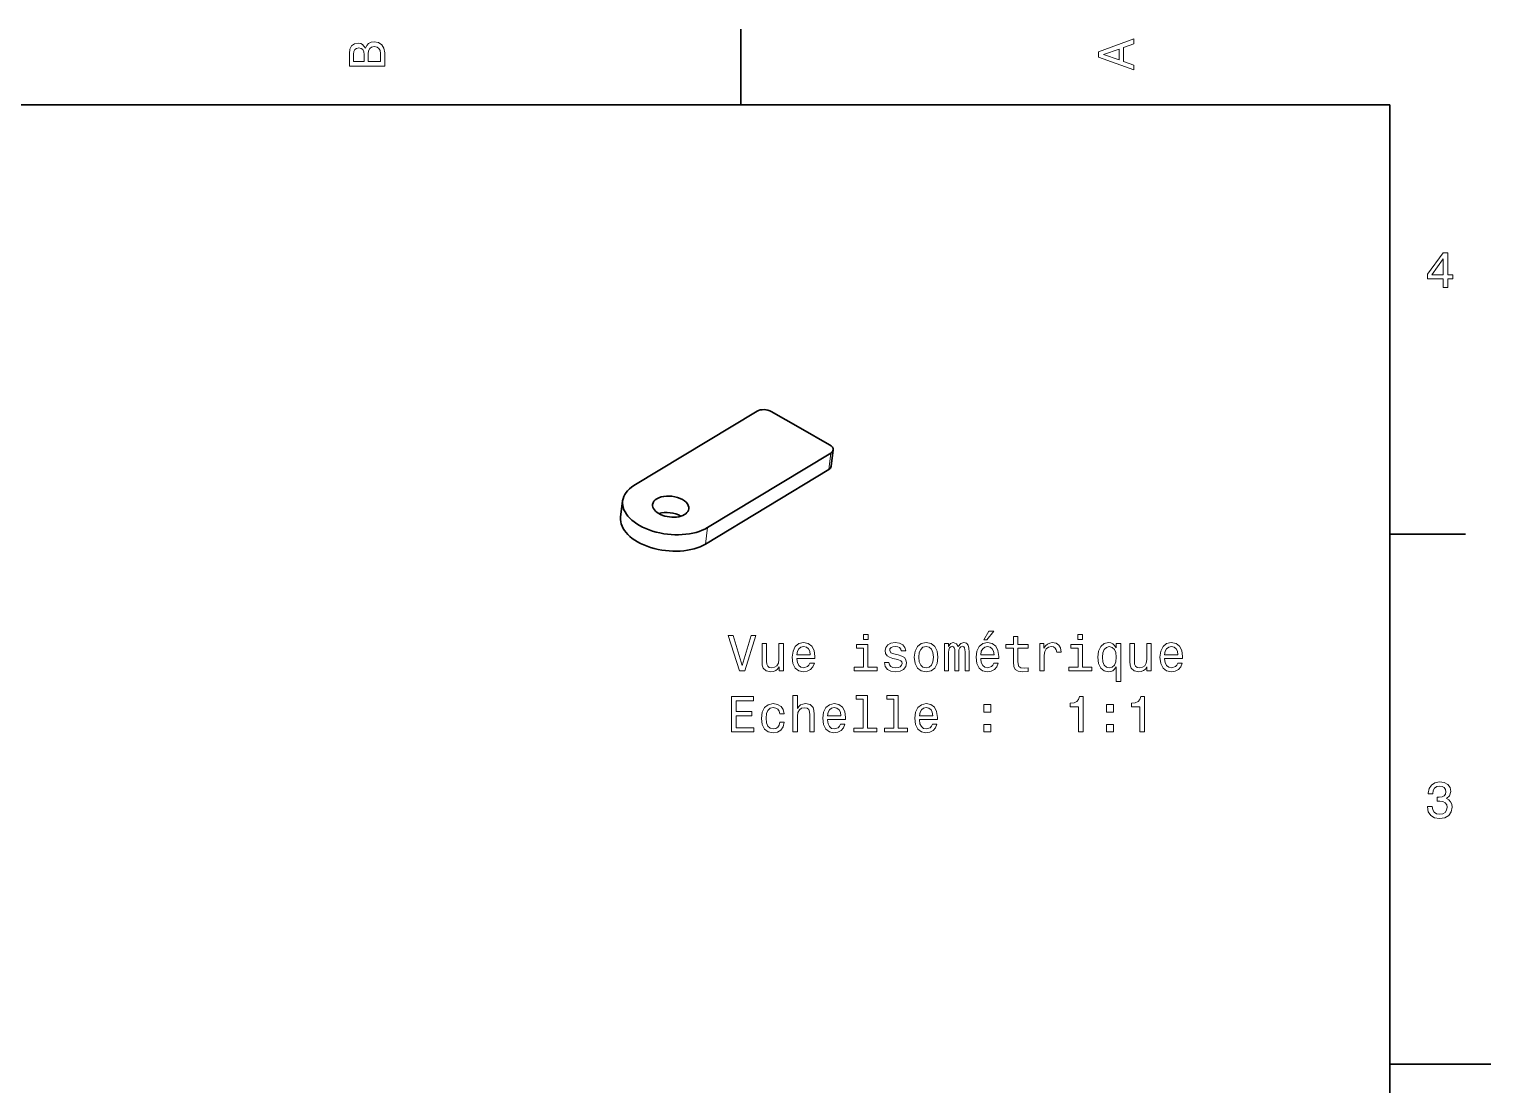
# Model space of a CAD drawing. Extents: x 0 to 297, y 0 to 210.
# Drawn here: x 152.2 to 297, y 103 to 207.5 of the extents above; entities that cross this region are included whole.
import ezdxf

# ---------------------------------------------------------------- set-up
doc = ezdxf.new("R2010")
doc.units = 0

msp = doc.modelspace()

# ---------------------------------------------------------------- linework, layer by layer
at = {"color": 7, "lineweight": 35, "ltscale": 0.1875}
for p, q in [((222.699997, 200), (222.699997, 207.5)), ((287, 157.5), (294.5, 157.5))]:
    msp.add_line(p, q, dxfattribs=at)
at = {"color": 7, "lineweight": 35}
for p, q in [((287, 200), (10, 200)), ((287, 10), (287, 200))]:
    msp.add_line(p, q, dxfattribs=at)
at = {"color": 7, "lineweight": 35, "ltscale": 0.356684}
msp.add_line((212.120102, 162.292847), (224.329666, 169.674149), dxfattribs=at)
at = {"color": 7, "lineweight": 35, "ltscale": 0.083082}
for p in [(225.732254, 169.629898), (231.508102, 166.341064)]:
    msp.add_line(p, (228.620178, 167.985474), dxfattribs=at)
at = {"color": 7, "lineweight": 35, "ltscale": 0.356683}
for p, q in [((219.415909, 158.138535), (231.625473, 165.519821)), ((219.22113, 156.511505), (231.430695, 163.892792))]:
    msp.add_line(p, q, dxfattribs=at)
at = {"color": 7, "lineweight": 13, "ltscale": 0.040966}
for p, q in [((231.625473, 165.519821), (231.430695, 163.892792)), ((219.415909, 158.138535), (219.22113, 156.511505))]:
    msp.add_line(p, q, dxfattribs=at)
at = {"color": 7, "lineweight": 35, "ltscale": 0.040967}
for p, q in [((231.858398, 165.83371), (231.66362, 164.206665)), ((211.002029, 160.786224), (210.807251, 159.15918))]:
    msp.add_line(p, q, dxfattribs=at)
at = {"color": 7, "lineweight": 35, "ltscale": 0.25}
msp.add_line((287, 105), (297, 105), dxfattribs=at)
at = {"color": 7, "lineweight": 13}
for points in [[(185.542007, 205.630417), (185.249496, 205.983429), (185.052811, 206.074219), (184.81073, 206.104477), (184.432495, 206.03891), (184.160156, 205.842224), (183.993729, 205.524506), (183.933212, 205.080704), (183.933212, 203.835022), (187.433212, 203.835022), (187.433212, 205.151306), (187.36261, 205.620331), (187.155838, 205.968307), (186.828018, 206.185165), (186.384216, 206.260818), (186.08667, 206.215424), (185.839554, 206.094391), (185.65799, 205.897705)], [(185.385666, 204.984879), (185.385666, 204.298996), (184.351807, 204.298996), (184.351807, 205.025223), (184.382065, 205.297562), (184.472839, 205.489197), (184.629181, 205.605194), (184.86116, 205.645538), (185.093155, 205.600143), (185.254532, 205.479111), (185.355408, 205.272339)], [(187.014618, 205.095825), (187.014618, 204.298996), (185.809296, 204.298996), (185.809296, 205.050446), (185.844589, 205.368164), (185.9505, 205.595108), (186.132065, 205.731277), (186.394302, 205.776657), (186.671692, 205.731277), (186.863327, 205.605194), (186.979324, 205.393372)], [(261.633209, 203.466858), (261.633209, 203.930847), (260.604401, 204.298996), (260.604401, 205.695969), (261.633209, 206.064133), (261.633209, 206.538193), (258.128174, 205.257217), (258.128174, 204.742798)], [(260.17572, 204.460388), (258.632477, 205), (260.17572, 205.539627)], [(292.277374, 181.916794), (292.731262, 181.916794), (292.731262, 182.784225), (293.23056, 182.784225), (293.23056, 183.187683), (292.731262, 183.187683), (292.731262, 185.341141), (292.272339, 185.341141), (290.739197, 183.228027), (290.739197, 182.784225), (292.277374, 182.784225)], [(291.162842, 183.187683), (292.277374, 184.756134), (292.277374, 183.187683)], [(246.786591, 147.017014), (247.084152, 147.017014), (247.785156, 147.874359), (247.290924, 147.874359)], [(223.723923, 147.445694), (222.84639, 144.465134), (221.943665, 147.445694), (221.464554, 147.445694), (222.594238, 143.940643), (223.098557, 143.940643), (224.203018, 147.445694)], [(226.926361, 146.648849), (226.482559, 146.648849), (226.482559, 145.085449), (226.432129, 144.722351), (226.285873, 144.460098), (226.058929, 144.298706), (225.761383, 144.248276), (225.524353, 144.28862), (225.373047, 144.409668), (225.287323, 144.61644), (225.267151, 144.908936), (225.267151, 146.648849), (224.823334, 146.648849), (224.823334, 144.868591), (224.83847, 144.510529), (224.934296, 144.212982), (225.226807, 143.940643), (225.695816, 143.844818), (225.947983, 143.880127), (226.164841, 143.970901), (226.35144, 144.127243), (226.502731, 144.354187), (226.502731, 143.940643), (226.926361, 143.940643)], [(228.262817, 145.166153), (230.03804, 145.166153), (230.043076, 145.372925), (229.962387, 145.952896), (229.740494, 146.386612), (229.387466, 146.648849), (228.918442, 146.744675), (228.459503, 146.643814), (228.106476, 146.361389), (227.879532, 145.902466), (227.798843, 145.297272), (227.874496, 144.676956), (228.10144, 144.223068), (228.449417, 143.940643), (228.90332, 143.844818), (229.296692, 143.910385), (229.619446, 144.081848), (229.856476, 144.354187), (229.992645, 144.7173), (229.553894, 144.7173), (229.463104, 144.515564), (229.331985, 144.364273), (228.958786, 144.24324), (228.671326, 144.298706), (228.454468, 144.47522), (228.313248, 144.762695), (228.262817, 145.151016)], [(228.262817, 145.539352), (228.318298, 145.887329), (228.454468, 146.144531), (228.66124, 146.300873), (228.933578, 146.356354), (229.200867, 146.300873), (229.407639, 146.144531), (229.533722, 145.887329), (229.579102, 145.539352)], [(235.303162, 144.313843), (235.303162, 146.558075), (234.163391, 146.558075), (234.163391, 146.17984), (234.85936, 146.17984), (234.85936, 144.313843), (233.951584, 144.313843), (233.951584, 143.940643), (236.221039, 143.940643), (236.221039, 144.313843)], [(235.318298, 147.561676), (234.849274, 147.561676), (234.849274, 147.057358), (235.318298, 147.057358)], [(238.308929, 145.51918), (237.880264, 145.620041), (237.562531, 145.736038), (237.456635, 145.973068), (237.486893, 146.139496), (237.592789, 146.260529), (237.764267, 146.336182), (238.011383, 146.36644), (238.248413, 146.336182), (238.435013, 146.245392), (238.556046, 146.109238), (238.606476, 145.927673), (239.040207, 145.927673), (239.040207, 145.937759), (238.964554, 146.265564), (238.757782, 146.522781), (238.435013, 146.684158), (238.011383, 146.744675), (237.582703, 146.684158), (237.27002, 146.517731), (237.073334, 146.270615), (237.012817, 145.957932), (237.058212, 145.655334), (237.199417, 145.443527), (237.431412, 145.292221), (237.769302, 145.186325), (238.26355, 145.065277), (238.566132, 144.939209), (238.64682, 144.838333), (238.677094, 144.687042), (238.631699, 144.500443), (238.510666, 144.359238), (238.31398, 144.268448), (238.051727, 144.23819), (237.774353, 144.268448), (237.572617, 144.374359), (237.436462, 144.545837), (237.380981, 144.782867), (236.952301, 144.782867), (237.022903, 144.37941), (237.229675, 144.086899), (237.557495, 143.910385), (238.011383, 143.844818), (238.485443, 143.910385), (238.833435, 144.086899), (239.045242, 144.369324), (239.120895, 144.737473), (239.065414, 145.055191), (238.909073, 145.272049), (238.651871, 145.413269)], [(239.887466, 145.292221), (239.968155, 144.676956), (240.200134, 144.223068), (240.568298, 143.940643), (241.062531, 143.844818), (241.551727, 143.940643), (241.919891, 144.218018), (242.151871, 144.671906), (242.23761, 145.292221), (242.151871, 145.907501), (241.919891, 146.36644), (241.551727, 146.643814), (241.062531, 146.744675), (240.568298, 146.643814), (240.200134, 146.361389), (239.968155, 145.907501)], [(240.341354, 145.297272), (240.386749, 145.75116), (240.527954, 146.078979), (240.754898, 146.280701), (241.062531, 146.351303), (241.365128, 146.280701), (241.592072, 146.084015), (241.733276, 145.75116), (241.783722, 145.297272), (241.733276, 144.838333), (241.592072, 144.505478), (241.365128, 144.303757), (241.062531, 144.23819), (240.754898, 144.303757), (240.527954, 144.505478), (240.386749, 144.838333)], [(242.878098, 143.940643), (243.286606, 143.940643), (243.286606, 145.75116), (243.311813, 146.023499), (243.387466, 146.220184), (243.503464, 146.336182), (243.654755, 146.381561), (243.775787, 146.341217), (243.856476, 146.240356), (243.896835, 146.068878), (243.911957, 145.841934), (243.911957, 143.940643), (244.295242, 143.940643), (244.295242, 145.75116), (244.320465, 146.018448), (244.396103, 146.215134), (244.517151, 146.336182), (244.668442, 146.381561), (244.789474, 146.341217), (244.870178, 146.240356), (244.920609, 145.841934), (244.920609, 143.940643), (245.329102, 143.940643), (245.329102, 145.811676), (245.303894, 146.200012), (245.223206, 146.497559), (245.061813, 146.679123), (244.799561, 146.744675), (244.491928, 146.643814), (244.254898, 146.351303), (244.068298, 146.638763), (243.755615, 146.744675), (243.468155, 146.643814), (243.271469, 146.361389), (243.271469, 146.648849), (242.878098, 146.648849)], [(246.478958, 145.166153), (248.254181, 145.166153), (248.259216, 145.372925), (248.178528, 145.952896), (247.956635, 146.386612), (247.603607, 146.648849), (247.134583, 146.744675), (246.675644, 146.643814), (246.322617, 146.361389), (246.095673, 145.902466), (246.014984, 145.297272), (246.090637, 144.676956), (246.317581, 144.223068), (246.665558, 143.940643), (247.119446, 143.844818), (247.512817, 143.910385), (247.835587, 144.081848), (248.072617, 144.354187), (248.208786, 144.7173), (247.77002, 144.7173), (247.679245, 144.515564), (247.548126, 144.364273), (247.174927, 144.24324), (246.887466, 144.298706), (246.670609, 144.47522), (246.529388, 144.762695), (246.478958, 145.151016)], [(246.478958, 145.539352), (246.534439, 145.887329), (246.670609, 146.144531), (246.87738, 146.300873), (247.149719, 146.356354), (247.417007, 146.300873), (247.623779, 146.144531), (247.749847, 145.887329), (247.795242, 145.539352)], [(249.721756, 146.17984), (249.721756, 144.823212), (249.752014, 144.384445), (249.893219, 144.081848), (250.175644, 143.905334), (250.654755, 143.844818), (251.179245, 143.870041), (251.179245, 144.253326), (250.795959, 144.223068), (250.447983, 144.263412), (250.261383, 144.389496), (250.180695, 144.601303), (250.165558, 144.898849), (250.165558, 146.17984), (251.179245, 146.17984), (251.179245, 146.558075), (250.165558, 146.558075), (250.165558, 147.349869), (249.721756, 147.349869), (249.721756, 146.558075), (248.955185, 146.558075), (248.955185, 146.17984)], [(252.329102, 143.940643), (252.772903, 143.940643), (252.772903, 145.488907), (252.818298, 145.862106), (252.954468, 146.12941), (253.176361, 146.290787), (253.473907, 146.346268), (253.695816, 146.310959), (253.862244, 146.210098), (253.963104, 146.03862), (253.998413, 145.806641), (254.447266, 145.806641), (254.386749, 146.215134), (254.220306, 146.507645), (253.942932, 146.684158), (253.564697, 146.744675), (253.307495, 146.70433), (253.085587, 146.60347), (252.888901, 146.431992), (252.732559, 146.200012), (252.732559, 146.648849), (252.329102, 146.648849)], [(256.555328, 144.313843), (256.555328, 146.558075), (255.415558, 146.558075), (255.415558, 146.17984), (256.111511, 146.17984), (256.111511, 144.313843), (255.203735, 144.313843), (255.203735, 143.940643), (257.473206, 143.940643), (257.473206, 144.313843)], [(256.570465, 147.561676), (256.10144, 147.561676), (256.10144, 147.057358), (256.570465, 147.057358)], [(259.898987, 146.23027), (259.742645, 146.457214), (259.566132, 146.618591), (259.359375, 146.709381), (259.122314, 146.744675), (258.693665, 146.643814), (258.360809, 146.361389), (258.143951, 145.907501), (258.068298, 145.297272), (258.143951, 144.681992), (258.360809, 144.228104), (258.693665, 143.940643), (259.122314, 143.844818), (259.359375, 143.875076), (259.561096, 143.960815), (259.73761, 144.117157), (259.898987, 144.354187), (259.898987, 142.891647), (260.342804, 142.891647), (260.342804, 146.648849), (259.898987, 146.648849)], [(258.522186, 145.297272), (258.567566, 145.746124), (258.708801, 146.073929), (258.920593, 146.275665), (259.197968, 146.346268), (259.490479, 146.275665), (259.712402, 146.078979), (259.843506, 145.75116), (259.893951, 145.297272), (259.843506, 144.838333), (259.712402, 144.510529), (259.490479, 144.308792), (259.197968, 144.24324), (258.920593, 144.308792), (258.708801, 144.510529), (258.567566, 144.843384)], [(263.358643, 146.648849), (262.914825, 146.648849), (262.914825, 145.085449), (262.86441, 144.722351), (262.71814, 144.460098), (262.491211, 144.298706), (262.193665, 144.248276), (261.956635, 144.28862), (261.805328, 144.409668), (261.719604, 144.61644), (261.699402, 144.908936), (261.699402, 146.648849), (261.255615, 146.648849), (261.255615, 144.868591), (261.270752, 144.510529), (261.366577, 144.212982), (261.659058, 143.940643), (262.128082, 143.844818), (262.380249, 143.880127), (262.597107, 143.970901), (262.783722, 144.127243), (262.934998, 144.354187), (262.934998, 143.940643), (263.358643, 143.940643)], [(264.695099, 145.166153), (266.470306, 145.166153), (266.475342, 145.372925), (266.394653, 145.952896), (266.17276, 146.386612), (265.819733, 146.648849), (265.350708, 146.744675), (264.891785, 146.643814), (264.538757, 146.361389), (264.311798, 145.902466), (264.23111, 145.297272), (264.306763, 144.676956), (264.533722, 144.223068), (264.881683, 143.940643), (265.335571, 143.844818), (265.728943, 143.910385), (266.051727, 144.081848), (266.288757, 144.354187), (266.424927, 144.7173), (265.986145, 144.7173), (265.895386, 144.515564), (265.764252, 144.364273), (265.391052, 144.24324), (265.103607, 144.298706), (264.886749, 144.47522), (264.745514, 144.762695), (264.695099, 145.151016)], [(264.695099, 145.539352), (264.75058, 145.887329), (264.886749, 146.144531), (265.093506, 146.300873), (265.365845, 146.356354), (265.633148, 146.300873), (265.839905, 146.144531), (265.966003, 145.887329), (266.011383, 145.539352)], [(221.787323, 137.893814), (224.006332, 137.893814), (224.006332, 138.317444), (222.251297, 138.317444), (222.251297, 139.502609), (223.814697, 139.502609), (223.814697, 139.921188), (222.251297, 139.921188), (222.251297, 140.970184), (223.965988, 140.970184), (223.965988, 141.393814), (221.787323, 141.393814)], [(226.563248, 139.70433), (227.002014, 139.70433), (226.91124, 140.107788), (226.694382, 140.425522), (226.356476, 140.622208), (225.917725, 140.697845), (225.433578, 140.596985), (225.065414, 140.31456), (224.833435, 139.855637), (224.752731, 139.240356), (224.828384, 138.630127), (225.055328, 138.176239), (225.413391, 137.893814), (225.902588, 137.797989), (226.336304, 137.873642), (226.67421, 138.085449), (226.906189, 138.418304), (227.007065, 138.862106), (226.583435, 138.862106), (226.507782, 138.579697), (226.366562, 138.367874), (226.164841, 138.236755), (225.917725, 138.196411), (225.610092, 138.261963), (225.388184, 138.463699), (225.252014, 138.791504), (225.206619, 139.255493), (225.252014, 139.709381), (225.393219, 140.037186), (225.620178, 140.238922), (225.917725, 140.309525), (226.179962, 140.26413), (226.376648, 140.148132), (226.507782, 139.956497)], [(227.874496, 137.893814), (228.318298, 137.893814), (228.318298, 139.457214), (228.363693, 139.815277), (228.509933, 140.07753), (228.736893, 140.238922), (229.039474, 140.299438), (229.281555, 140.249008), (229.432846, 140.112839), (229.508499, 139.885895), (229.533722, 139.583298), (229.533722, 137.893814), (229.977524, 137.893814), (229.977524, 139.674072), (229.957352, 140.032135), (229.866562, 140.329697), (229.569016, 140.60202), (229.105042, 140.697845), (228.852875, 140.662552), (228.636017, 140.566727), (228.454468, 140.415421), (228.318298, 140.208649), (228.318298, 141.514847), (227.874496, 141.514847)], [(231.298843, 139.119324), (233.074066, 139.119324), (233.079102, 139.326096), (232.998413, 139.906067), (232.776505, 140.339783), (232.423492, 140.60202), (231.954468, 140.697845), (231.495529, 140.596985), (231.142502, 140.31456), (230.915558, 139.855637), (230.834869, 139.250443), (230.910522, 138.630127), (231.137466, 138.176239), (231.485443, 137.893814), (231.939331, 137.797989), (232.332703, 137.863556), (232.655472, 138.035019), (232.892502, 138.307358), (233.028671, 138.670471), (232.589905, 138.670471), (232.49913, 138.468735), (232.368011, 138.317444), (231.994812, 138.196411), (231.707352, 138.251877), (231.490494, 138.428391), (231.349274, 138.715866), (231.298843, 139.104187)], [(234.829102, 141.141647), (234.829102, 138.267014), (233.916275, 138.267014), (233.916275, 137.893814), (236.180695, 137.893814), (236.180695, 138.267014), (235.272903, 138.267014), (235.272903, 141.514847), (234.133133, 141.514847), (234.133133, 141.141647)], [(237.865128, 141.141647), (237.865128, 138.267014), (236.952301, 138.267014), (236.952301, 137.893814), (239.216705, 137.893814), (239.216705, 138.267014), (238.308929, 138.267014), (238.308929, 141.514847), (237.169159, 141.514847), (237.169159, 141.141647)], [(240.406921, 139.119324), (242.182129, 139.119324), (242.18718, 139.326096), (242.106476, 139.906067), (241.884583, 140.339783), (241.531555, 140.60202), (241.062531, 140.697845), (240.603607, 140.596985), (240.25058, 140.31456), (240.023636, 139.855637), (239.942932, 139.250443), (240.018585, 138.630127), (240.245529, 138.176239), (240.593521, 137.893814), (241.047409, 137.797989), (241.440781, 137.863556), (241.76355, 138.035019), (242.00058, 138.307358), (242.136749, 138.670471), (241.697983, 138.670471), (241.607208, 138.468735), (241.476074, 138.317444), (241.102875, 138.196411), (240.815414, 138.251877), (240.598557, 138.428391), (240.457352, 138.715866), (240.406921, 139.104187)], [(246.786591, 139.850586), (247.482559, 139.850586), (247.482559, 140.60202), (246.786591, 140.60202)], [(256.151855, 137.893814), (256.610809, 137.893814), (256.610809, 141.419037), (256.267853, 141.419037), (256.177094, 141.111389), (255.995529, 140.904617), (255.718155, 140.783585), (255.334869, 140.74324), (255.334869, 140.385162), (256.151855, 140.385162)], [(258.930695, 139.850586), (259.626648, 139.850586), (259.626648, 140.60202), (258.930695, 140.60202)], [(262.223907, 137.893814), (262.682861, 137.893814), (262.682861, 141.419037), (262.339905, 141.419037), (262.249146, 141.111389), (262.067566, 140.904617), (261.790192, 140.783585), (261.406921, 140.74324), (261.406921, 140.385162), (262.223907, 140.385162)], [(231.298843, 139.492523), (231.354324, 139.8405), (231.490494, 140.097702), (231.697266, 140.254044), (231.969589, 140.309525), (232.236893, 140.254044), (232.443665, 140.097702), (232.569733, 139.8405), (232.615128, 139.492523)], [(240.406921, 139.492523), (240.462387, 139.8405), (240.598557, 140.097702), (240.805328, 140.254044), (241.077667, 140.309525), (241.344955, 140.254044), (241.551727, 140.097702), (241.677811, 139.8405), (241.723206, 139.492523)], [(246.786591, 137.893814), (247.482559, 137.893814), (247.482559, 138.645248), (246.786591, 138.645248)], [(258.930695, 137.893814), (259.626648, 137.893814), (259.626648, 138.645248), (258.930695, 138.645248)], [(290.729126, 130.51622), (290.729126, 130.480911), (290.809814, 129.996765), (291.046844, 129.633652), (291.420044, 129.401657), (291.914276, 129.315933), (292.438782, 129.401657), (292.832153, 129.623566), (293.08429, 129.976593), (293.175079, 130.430481), (293.134735, 130.728027), (293.023773, 130.970108), (292.842224, 131.156708), (292.600159, 131.292877), (292.927948, 131.565216), (293.043945, 131.998932), (292.968292, 132.392303), (292.751434, 132.68985), (292.398407, 132.87645), (291.914276, 132.942017), (291.460388, 132.861313), (291.112396, 132.63942), (290.885468, 132.286392), (290.809814, 131.817368), (290.809814, 131.782074), (291.258636, 131.782074), (291.299011, 132.104828), (291.430115, 132.336823), (291.641937, 132.478027), (291.939484, 132.528473), (292.201721, 132.488113), (292.393372, 132.382217), (292.509369, 132.210739), (292.554749, 131.97876), (292.509369, 131.731628), (292.388336, 131.565216), (292.176514, 131.46434), (291.889069, 131.434082), (291.692383, 131.439133), (291.692383, 131.04071), (291.939484, 131.050797), (292.257202, 131.005417), (292.494232, 130.884369), (292.635468, 130.687683), (292.685883, 130.430481), (292.630402, 130.13797), (292.484161, 129.921112), (292.252167, 129.784943), (291.944519, 129.739563), (291.626801, 129.789993), (291.394806, 129.941284), (291.248566, 130.183365), (291.193085, 130.51622)]]:
    msp.add_lwpolyline(points, close=True, dxfattribs=at)
at = {"color": 7, "lineweight": 35}
for centre, major_axis, start_param, end_param in [((225.089645, 169.241409), (-0.992905, 0.118866), 4.079007255, 5.6498035818), ((230.865494, 165.952576), (-0.992905, 0.118866), 3.1416080605, 4.079007255), ((230.865494, 165.952576), (-0.992905, 0.118866), 2.5082109282, 3.1416080605), ((230.670715, 164.325531), (-0.992905, 0.118866), 2.5082109282, 3.1416080605), ((215.768005, 160.215698), (-4.765976, 0.570564), 5.6498035818, 6.2832007141), ((215.768005, 160.215698), (-4.765976, 0.570564), 0.0000154069, 2.5082109282), ((215.768005, 160.215698), (-1.792114, 0.214546), 5.6498035818, 6.2831583739), ((215.768005, 160.215698), (-1.792114, 0.214546), 3.1415657203, 5.6498035818), ((215.768005, 160.215698), (-1.792114, 0.214546), 6.2831583739, 9.4247510275), ((215.573227, 158.588654), (-1.792114, 0.214546), 4.055020333, 5.3690909675), ((215.573227, 158.588654), (-4.765976, 0.570564), 0.0000154069, 2.5082109282)]:
    msp.add_ellipse(centre, major_axis=major_axis, ratio=0.573328, start_param=start_param, end_param=end_param, dxfattribs=at)

doc.saveas('drawing.dxf')
